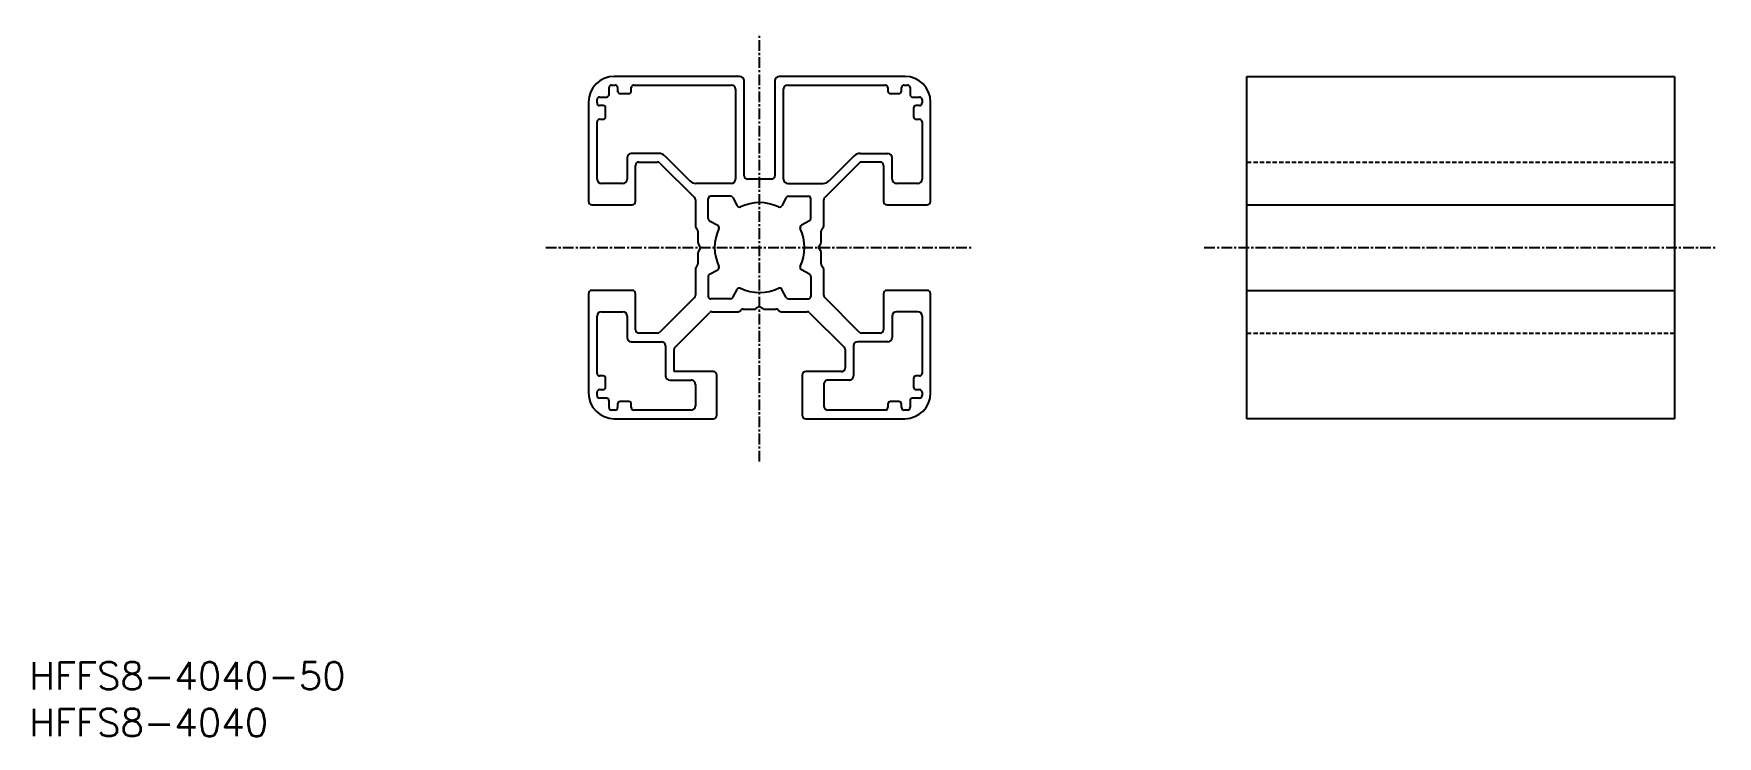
# Model space of a CAD drawing. Extents: x -55 to 142, y -29 to 54.
import ezdxf

# ---------------------------------------------------------------- set-up
doc = ezdxf.new("R2010")
doc.units = 0
doc.linetypes.add('CENTER', pattern=[2, 1.25, -0.25, 0.25, -0.25])
doc.linetypes.add('DASHED', pattern=[0.75, 0.5, -0.25])
doc.layers.get('0').update_dxf_attribs({"linetype": 'CONTINUOUS'})
doc.layers.add('CENTER', color=1, linetype='CENTER')
doc.styles.get("Standard").update_dxf_attribs({"font": 'txt.shx', "bigfont": 'bigfont.shx'})

msp = doc.modelspace()

# ---------------------------------------------------------------- linework, layer by layer
at = {"color": 7, "linetype": 'CONTINUOUS'}
for p, q in [((12.22, 46.47), (12.22, 47.27)), ((12.52, 47.57), (12.92, 47.57)), ((27.52, 48.57), (12.82, 48.57)), ((13.22, 47.27), (13.22, 46.87)), ((14.82, 46.87), (14.82, 47.27)), ((15.12, 47.57), (26.52, 47.57)), ((28.02, 36.97), (28.02, 48.07)), ((31.62, 48.07), (31.62, 36.97)), ((46.82, 48.57), (32.12, 48.57)), ((33.12, 47.57), (44.52, 47.57)), ((44.82, 47.27), (44.82, 46.87)), ((46.42, 46.87), (46.42, 47.27)), ((46.72, 47.57), (47.12, 47.57)), ((47.42, 47.27), (47.42, 46.47)), ((86.82, 8.57), (86.82, 48.57)), ((86.82, 48.57), (136.82, 48.57)), ((136.82, 48.57), (136.82, 8.57)), ((9.82, 45.57), (9.82, 33.97)), ((10.82, 45.47), (10.82, 45.87)), ((11.12, 46.17), (11.92, 46.17)), ((13.52, 46.57), (14.52, 46.57)), ((27.02, 47.07), (27.02, 36.57)), ((32.62, 36.57), (32.62, 47.07)), ((45.12, 46.57), (46.12, 46.57)), ((47.72, 46.17), (48.52, 46.17)), ((48.82, 45.87), (48.82, 45.47)), ((49.82, 33.97), (49.82, 45.57)), ((11.52, 45.17), (11.12, 45.17)), ((11.12, 43.57), (11.52, 43.57)), ((11.82, 43.87), (11.82, 44.87)), ((47.82, 44.87), (47.82, 43.87)), ((48.52, 45.17), (48.12, 45.17)), ((48.12, 43.57), (48.52, 43.57)), ((10.82, 36.57), (10.82, 43.27)), ((48.82, 43.27), (48.82, 36.57)), ((18.05, 39.57), (14.82, 39.57)), ((41.59, 39.57), (44.82, 39.57)), ((14.32, 39.07), (14.32, 36.57)), ((15.32, 33.97), (15.32, 38.17)), ((15.72, 38.57), (17.89, 38.57)), ((18.17, 38.45), (22.2, 34.42)), ((18.76, 39.28), (21.67, 36.36)), ((41.47, 38.45), (37.44, 34.42)), ((40.88, 39.28), (37.97, 36.36)), ((43.92, 38.57), (41.75, 38.57)), ((44.32, 38.17), (44.32, 33.97)), ((45.32, 36.57), (45.32, 39.07)), ((13.82, 36.07), (11.32, 36.07)), ((26.52, 36.07), (22.38, 36.07)), ((31.22, 36.57), (28.42, 36.57)), ((33.12, 36.07), (37.26, 36.07)), ((48.32, 36.07), (45.82, 36.07)), ((10.22, 33.57), (14.92, 33.57)), ((22.32, 34.14), (22.32, 31.1)), ((23.82, 31.95), (23.82, 34.27)), ((26.44, 34.57), (24.12, 34.57)), ((26.7, 34.41), (27.21, 33.46)), ((32.94, 34.41), (32.43, 33.46)), ((33.2, 34.57), (35.52, 34.57)), ((35.82, 31.95), (35.82, 34.27)), ((37.32, 31.1), (37.32, 34.14)), ((44.72, 33.57), (49.42, 33.57)), ((86.82, 33.57), (136.82, 33.57)), ((23.98, 31.69), (24.93, 31.18)), ((35.66, 31.69), (34.71, 31.18)), ((22.62, 30.47), (22.62, 29.2)), ((37.02, 29.2), (37.02, 30.47)), ((22.62, 27.94), (22.62, 26.67)), ((22.92, 28.57), (22.67, 29)), ((22.92, 28.57), (22.67, 28.14)), ((36.72, 28.57), (36.97, 29)), ((36.72, 28.57), (36.97, 28.14)), ((37.02, 26.66), (37.02, 27.94)), ((22.32, 26.05), (22.32, 23.01)), ((23.98, 25.46), (24.93, 25.96)), ((35.66, 25.46), (34.71, 25.96)), ((37.32, 23.01), (37.32, 26.03)), ((23.82, 25.19), (23.82, 22.87)), ((26.7, 22.73), (27.21, 23.68)), ((32.94, 22.73), (32.43, 23.68)), ((35.82, 25.19), (35.82, 22.87)), ((9.82, 23.17), (9.82, 11.57)), ((14.92, 23.57), (10.22, 23.57)), ((15.32, 18.97), (15.32, 23.17)), ((22.2, 22.72), (18.17, 18.69)), ((26.44, 22.57), (24.12, 22.57)), ((29.82, 21.67), (29.39, 21.43)), ((29.82, 21.67), (30.25, 21.43)), ((33.2, 22.57), (35.52, 22.57)), ((41.47, 18.69), (37.44, 22.72)), ((44.32, 23.17), (44.32, 18.97)), ((49.42, 23.57), (44.72, 23.57)), ((49.82, 11.57), (49.82, 23.17)), ((86.82, 23.57), (136.82, 23.57)), ((10.82, 13.87), (10.82, 20.57)), ((11.32, 21.07), (13.82, 21.07)), ((14.32, 20.57), (14.32, 18.07)), ((19.94, 16.92), (23.97, 20.95)), ((24.25, 21.07), (27.3, 21.07)), ((27.92, 21.37), (29.19, 21.37)), ((30.45, 21.37), (31.74, 21.37)), ((32.36, 21.07), (35.39, 21.07)), ((35.67, 20.95), (39.7, 16.92)), ((45.32, 20.57), (45.32, 18.07)), ((48.32, 21.07), (45.82, 21.07)), ((48.82, 20.57), (48.82, 13.87)), ((17.89, 18.57), (15.72, 18.57)), ((43.92, 18.57), (41.75, 18.57)), ((14.82, 17.57), (18.32, 17.57)), ((18.82, 17.07), (18.82, 13.57)), ((19.82, 14.07), (19.82, 16.64)), ((39.82, 16.64), (39.82, 14.47)), ((40.82, 17.07), (40.82, 13.57)), ((44.82, 17.57), (41.32, 17.57)), ((24.42, 14.07), (19.82, 14.07)), ((39.42, 14.07), (35.22, 14.07)), ((11.52, 13.57), (11.12, 13.57)), ((11.12, 11.97), (11.52, 11.97)), ((11.82, 12.27), (11.82, 13.27)), ((19.32, 13.07), (21.82, 13.07)), ((22.32, 12.57), (22.32, 10.07)), ((24.82, 8.97), (24.82, 13.67)), ((34.82, 13.67), (34.82, 8.97)), ((37.32, 12.57), (37.32, 10.07)), ((40.32, 13.07), (37.82, 13.07)), ((47.82, 13.27), (47.82, 12.27)), ((48.52, 13.57), (48.12, 13.57)), ((48.12, 11.97), (48.52, 11.97)), ((10.82, 11.27), (10.82, 11.67)), ((11.92, 10.97), (11.12, 10.97)), ((12.22, 9.87), (12.22, 10.67)), ((13.22, 10.27), (13.22, 9.87)), ((14.52, 10.57), (13.52, 10.57)), ((14.82, 9.87), (14.82, 10.27)), ((44.82, 10.27), (44.82, 9.87)), ((46.12, 10.57), (45.12, 10.57)), ((46.42, 9.87), (46.42, 10.27)), ((47.42, 10.67), (47.42, 9.87)), ((48.52, 10.97), (47.72, 10.97)), ((48.82, 11.67), (48.82, 11.27)), ((12.92, 9.57), (12.52, 9.57)), ((12.82, 8.57), (24.42, 8.57)), ((21.82, 9.57), (15.12, 9.57)), ((35.22, 8.57), (46.82, 8.57)), ((44.52, 9.57), (37.82, 9.57)), ((47.12, 9.57), (46.72, 9.57)), ((136.82, 8.57), (86.82, 8.57))]:
    msp.add_line(p, q, dxfattribs=at)
at = {"color": 3, "linetype": 'DASHED'}
for p, q in [((86.82, 38.57), (136.82, 38.57)), ((86.82, 18.57), (136.82, 18.57))]:
    msp.add_line(p, q, dxfattribs=at)
at = {"color": 7, "linetype": 'CONTINUOUS'}
for centre, radius, start, end in [((12.82, 45.57), 3, 90, 180), ((12.52, 47.27), 0.3, 90, 180), ((12.92, 47.27), 0.3, 0, 90), ((15.12, 47.27), 0.3, 90, 180), ((26.52, 47.07), 0.5, 0, 90), ((27.52, 48.07), 0.5, 0, 90), ((32.12, 48.07), 0.5, 90, 180), ((33.12, 47.07), 0.5, 90, 180), ((44.52, 47.27), 0.3, 360, 90), ((46.72, 47.27), 0.3, 90, 180), ((46.82, 45.57), 3, 0, 90), ((47.12, 47.27), 0.3, 0, 90), ((11.12, 45.87), 0.3, 90, 180), ((11.12, 45.47), 0.3, 180, 270), ((11.92, 46.47), 0.3, 270, 0), ((13.52, 46.87), 0.3, 180, 270), ((14.52, 46.87), 0.3, 270, 360), ((45.12, 46.87), 0.3, 180, 270), ((46.12, 46.87), 0.3, 270, 0), ((47.72, 46.47), 0.3, 180, 270), ((48.52, 45.87), 0.3, 360, 90), ((48.52, 45.47), 0.3, 270, 360), ((11.12, 43.27), 0.3, 90, 180), ((11.52, 44.87), 0.3, 0, 90), ((11.52, 43.87), 0.3, 270, 0), ((48.12, 44.87), 0.3, 90, 180), ((48.12, 43.87), 0.3, 180, 270), ((48.52, 43.27), 0.3, 0, 90), ((14.82, 39.07), 0.5, 90, 180), ((18.05, 38.57), 1, 45, 90), ((41.59, 38.57), 1, 90, 135), ((44.82, 39.07), 0.5, 360, 90), ((15.72, 38.17), 0.4, 90, 180), ((17.89, 38.17), 0.4, 45, 90), ((41.75, 38.17), 0.4, 90, 135), ((43.92, 38.17), 0.4, 0, 90), ((11.32, 36.57), 0.5, 180, 270), ((13.82, 36.57), 0.5, 270, 360), ((22.38, 37.07), 1, 225, 270), ((26.52, 36.57), 0.5, 270, 0), ((28.42, 36.97), 0.4, 180, 269.9997), ((31.22, 36.97), 0.4, 269.9997, 0), ((33.12, 36.57), 0.5, 180, 270), ((37.26, 37.07), 1, 270, 315), ((45.82, 36.57), 0.5, 180, 270), ((48.32, 36.57), 0.5, 270, 0), ((10.22, 33.97), 0.399, 180.1139, 269.9804), ((14.92, 33.97), 0.4, 270, 0), ((21.92, 34.14), 0.4, 360, 45), ((24.12, 34.27), 0.3, 90, 180), ((26.44, 34.27), 0.3, 28.0725, 90), ((29.82, 28.57), 5.25, 65.0261, 114.9739), ((33.2, 34.27), 0.3, 90, 151.9275), ((35.52, 34.27), 0.3, 0, 90), ((37.72, 34.14), 0.4, 135, 180), ((44.72, 33.97), 0.4, 180, 270), ((49.42, 33.97), 0.399, 270.0196, 359.8861), ((24.12, 31.95), 0.3, 180, 241.9275), ((27.48, 33.6), 0.3, 208.0725, 294.9739), ((32.16, 33.6), 0.3, 245.0261, 331.9275), ((35.52, 31.95), 0.3, 298.0725, 0), ((22.72, 31.1), 0.4, 180, 231.315), ((22.22, 30.47), 0.4, 0, 51.315), ((29.82, 28.57), 5.25, 155.0261, 204.9739), ((24.79, 30.91), 0.3, 335.0261, 61.9275), ((34.85, 30.91), 0.3, 118.0725, 204.9739), ((29.82, 28.57), 5.25, 335.0261, 24.9739), ((37.42, 30.47), 0.4, 128.6794, 180), ((36.92, 31.1), 0.4, 308.6794, 0), ((23.02, 29.2), 0.4, 180, 210), ((23.02, 27.94), 0.4, 150, 180), ((36.62, 29.2), 0.4, 330, 0), ((36.62, 27.94), 0.4, 0, 30), ((22.72, 26.05), 0.4, 128.685, 180), ((22.22, 26.67), 0.4, 308.685, 0), ((24.79, 26.23), 0.3, 298.0725, 24.9739), ((34.85, 26.23), 0.3, 155.0261, 241.9275), ((37.42, 26.66), 0.4, 180, 231.3206), ((36.92, 26.03), 0.4, 0, 51.3206), ((24.12, 25.19), 0.3, 118.0725, 180), ((27.48, 23.54), 0.3, 65.0261, 151.9275), ((29.82, 28.57), 5.25, 245.0261, 294.9739), ((32.16, 23.54), 0.3, 28.0725, 114.9739), ((35.52, 25.19), 0.3, 0, 61.9275), ((10.22, 23.17), 0.399, 90.0196, 179.8861), ((14.92, 23.17), 0.4, 0, 90), ((21.92, 23.01), 0.4, 315, 360), ((24.12, 22.87), 0.3, 180, 270), ((26.44, 22.87), 0.3, 270, 331.9275), ((33.2, 22.87), 0.3, 208.0725, 270), ((35.52, 22.87), 0.3, 270, 0), ((37.72, 23.01), 0.4, 180, 225), ((44.72, 23.17), 0.4, 90, 180), ((49.42, 23.17), 0.399, 0.1139, 89.9804), ((11.32, 20.57), 0.5, 90, 180), ((13.82, 20.57), 0.5, 360, 90), ((24.25, 20.67), 0.4, 90, 135), ((27.3, 21.47), 0.4, 270, 321.3178), ((27.92, 20.97), 0.4, 90, 141.3178), ((29.19, 21.77), 0.4, 270, 300), ((30.45, 21.77), 0.4, 240, 270), ((31.74, 20.97), 0.4, 38.6822, 90), ((32.36, 21.47), 0.4, 218.6822, 270), ((35.39, 20.67), 0.4, 45, 90), ((45.82, 20.57), 0.5, 90, 180), ((48.32, 20.57), 0.5, 0, 90), ((14.82, 18.07), 0.5, 180, 270), ((15.72, 18.97), 0.4, 180, 270), ((17.89, 18.97), 0.4, 270, 315), ((41.75, 18.97), 0.4, 225, 270), ((43.92, 18.97), 0.4, 270, 0), ((44.82, 18.07), 0.5, 270, 0), ((18.32, 17.07), 0.5, 0, 90), ((20.22, 16.64), 0.4, 135, 179.9998), ((39.42, 16.64), 0.4, 0.0002, 45), ((41.32, 17.07), 0.5, 90, 180), ((11.12, 13.87), 0.3, 180, 270), ((24.42, 13.67), 0.4, 359.9999, 89.9999), ((35.22, 13.67), 0.4, 90.0001, 180.0001), ((39.42, 14.47), 0.4, 270.0001, 0.0002), ((48.52, 13.87), 0.3, 270, 0), ((11.12, 11.67), 0.3, 90, 180), ((11.52, 13.27), 0.3, 0, 90), ((11.52, 12.27), 0.3, 270, 0), ((19.32, 13.57), 0.5, 180, 270), ((21.82, 12.57), 0.5, 359.9999, 90), ((37.82, 12.57), 0.5, 90, 180.0001), ((40.32, 13.57), 0.5, 270, 0), ((48.12, 13.27), 0.3, 90, 180), ((48.12, 12.27), 0.3, 180, 270), ((48.52, 11.67), 0.3, 360, 90), ((12.82, 11.57), 3, 180, 270), ((11.12, 11.27), 0.3, 180, 270), ((11.92, 10.67), 0.3, 0, 90), ((12.52, 9.87), 0.3, 180, 270), ((12.92, 9.87), 0.3, 270, 0), ((13.52, 10.27), 0.3, 90, 180), ((14.52, 10.27), 0.3, 360, 90), ((15.12, 9.87), 0.3, 180, 270), ((21.82, 10.07), 0.5, 270, 359.9999), ((37.82, 10.07), 0.5, 180.0001, 270), ((44.52, 9.87), 0.3, 270, 0), ((45.12, 10.27), 0.3, 90, 180), ((46.12, 10.27), 0.3, 0, 90), ((46.72, 9.87), 0.3, 180, 270), ((46.82, 11.57), 3, 270, 0), ((47.12, 9.87), 0.3, 270, 0), ((47.72, 10.67), 0.3, 90, 180), ((48.52, 11.27), 0.3, 270, 360), ((24.42, 8.97), 0.4, 270, 359.9999), ((35.22, 8.97), 0.4, 180.0001, 270)]:
    msp.add_arc(centre, radius, start, end, dxfattribs=at)
at = {"layer": 'CENTER', "color": 1, "linetype": 'CENTER'}
for p, q in [((29.82, 3.57), (29.82, 53.57)), ((4.82, 28.57), (54.82, 28.57)), ((81.82, 28.57), (141.82, 28.57))]:
    msp.add_line(p, q, dxfattribs=at)

# ---------------------------------------------------------------- texts
at = {"color": 7, "linetype": 'CONTINUOUS'}
for s, p in [('HFFS8-4040-50', (-55.61, -23.1)), ('HFFS8-4040', (-55.61, -28.56))]:
    msp.add_text(s, height=3.2, dxfattribs=at).set_placement(p)

doc.saveas('drawing.dxf')
